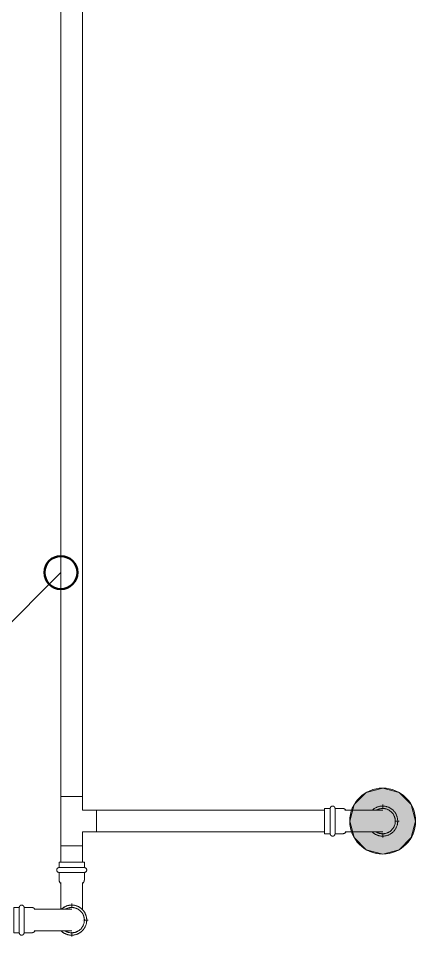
# Model space of a CAD drawing. Header units: inches. Extents: x -3679 to 241, y -496 to 1784.
# Drawn here: x -3156.3 to -3132.2, y 851.7 to 907.4 of the extents above; entities that cross this region are included whole.
import ezdxf

# ---------------------------------------------------------------- set-up
doc = ezdxf.new("R2010")
doc.units = ezdxf.units.IN
doc.header["$MEASUREMENT"] = 0
for name, color, linetype, lineweight in [('A-ANNO-NOTE', 250, 'Continuous', 9), ('G-ANNO-DIMS', 251, 'Continuous', 9), ('P-PIPE', 1, 'Continuous', 9), ('P-PIPE-CNTR', 1, 'Continuous', 9)]:
    doc.layers.add(name, color=color, linetype=linetype, lineweight=lineweight)

# ---------------------------------------------------------------- blocks, each defined once
blk = doc.blocks.new('Victaulic-VicPress316-Elbow 90-45deg Style P568_P571 - Standard-523083-SECOND LEVEL')
at = {"layer": 'P-PIPE'}
for p, q in [((-3178.283, 1233.462), (-3178.283, 1232.568)), ((-3176.968, 1232.571), (-3176.968, 1233.462)), ((-3178.392, 1232.416), (-3178.392, 1231.964)), ((-3177.625, 1231.964), (-3178.392, 1231.964)), ((-3176.859, 1231.964), (-3177.625, 1231.964)), ((-3176.859, 1231.964), (-3176.859, 1232.416)), ((-3178.392, 1231.673), (-3178.392, 1231.335)), ((-3177.625, 1231.673), (-3178.392, 1231.673)), ((-3176.859, 1231.673), (-3177.625, 1231.673)), ((-3176.859, 1231.335), (-3176.859, 1231.673)), ((-3178.392, 1231.335), (-3177.625, 1231.335)), ((-3177.625, 1231.335), (-3176.859, 1231.335))]:
    blk.add_line(p, q, dxfattribs=at)
at = {"layer": 'P-PIPE', "flags": 128}
for points in [[(-3177.625, 1235.767), (-3177.661, 1235.766), (-3177.698, 1235.764), (-3177.734, 1235.76), (-3177.77, 1235.755), (-3177.806, 1235.749), (-3177.842, 1235.741), (-3177.877, 1235.731), (-3177.912, 1235.721), (-3177.946, 1235.708), (-3177.98, 1235.695), (-3178.013, 1235.68), (-3178.046, 1235.664), (-3178.078, 1235.646), (-3178.109, 1235.628), (-3178.14, 1235.608), (-3178.17, 1235.586), (-3178.198, 1235.564), (-3178.226, 1235.54), (-3178.253, 1235.516), (-3178.279, 1235.49), (-3178.304, 1235.464), (-3178.328, 1235.436), (-3178.351, 1235.407), (-3178.372, 1235.378), (-3178.392, 1235.348), (-3178.412, 1235.317), (-3178.429, 1235.285), (-3178.446, 1235.252), (-3178.461, 1235.219), (-3178.475, 1235.185), (-3178.488, 1235.151), (-3178.499, 1235.116), (-3178.508, 1235.081), (-3178.517, 1235.046), (-3178.524, 1235.01), (-3178.529, 1234.974), (-3178.533, 1234.938), (-3178.536, 1234.901), (-3178.537, 1234.865), (-3178.537, 1234.828), (-3178.535, 1234.792), (-3178.532, 1234.755), (-3178.527, 1234.719), (-3178.521, 1234.683), (-3178.513, 1234.648), (-3178.504, 1234.612), (-3178.494, 1234.577), (-3178.482, 1234.543), (-3178.469, 1234.509), (-3178.454, 1234.475), (-3178.438, 1234.442), (-3178.421, 1234.41), (-3178.403, 1234.379), (-3178.383, 1234.348), (-3178.362, 1234.318), (-3178.34, 1234.289), (-3178.317, 1234.261), (-3178.293, 1234.234)], [(-3177.625, 1235.621), (-3177.656, 1235.621), (-3177.686, 1235.619), (-3177.717, 1235.616), (-3177.747, 1235.612), (-3177.777, 1235.606), (-3177.807, 1235.599), (-3177.837, 1235.591), (-3177.866, 1235.582), (-3177.895, 1235.572), (-3177.924, 1235.561), (-3177.951, 1235.548), (-3177.979, 1235.535), (-3178.006, 1235.52), (-3178.032, 1235.504), (-3178.058, 1235.487), (-3178.083, 1235.47), (-3178.107, 1235.451), (-3178.13, 1235.431), (-3178.153, 1235.41), (-3178.175, 1235.389), (-3178.196, 1235.366), (-3178.216, 1235.343), (-3178.235, 1235.319), (-3178.253, 1235.294), (-3178.27, 1235.269), (-3178.286, 1235.243), (-3178.301, 1235.216), (-3178.315, 1235.189), (-3178.328, 1235.161), (-3178.339, 1235.133), (-3178.35, 1235.104), (-3178.359, 1235.075), (-3178.368, 1235.045), (-3178.375, 1235.015), (-3178.38, 1234.985), (-3178.385, 1234.955), (-3178.388, 1234.924), (-3178.391, 1234.894), (-3178.391, 1234.863), (-3178.391, 1234.832), (-3178.39, 1234.802), (-3178.387, 1234.771), (-3178.383, 1234.741), (-3178.378, 1234.711), (-3178.371, 1234.681), (-3178.364, 1234.651), (-3178.355, 1234.622), (-3178.345, 1234.593), (-3178.334, 1234.564), (-3178.322, 1234.536), (-3178.309, 1234.508), (-3178.294, 1234.481), (-3178.283, 1234.461)], [(-3176.968, 1234.223), (-3176.946, 1234.246), (-3176.922, 1234.274), (-3176.899, 1234.302), (-3176.878, 1234.332), (-3176.858, 1234.362), (-3176.838, 1234.393), (-3176.821, 1234.425), (-3176.804, 1234.458), (-3176.789, 1234.491), (-3176.775, 1234.524), (-3176.762, 1234.559), (-3176.751, 1234.593), (-3176.742, 1234.629), (-3176.733, 1234.664), (-3176.726, 1234.7), (-3176.721, 1234.736), (-3176.717, 1234.772), (-3176.714, 1234.809), (-3176.713, 1234.845), (-3176.713, 1234.881), (-3176.715, 1234.918), (-3176.718, 1234.954), (-3176.723, 1234.99), (-3176.729, 1235.026), (-3176.737, 1235.062), (-3176.746, 1235.097), (-3176.756, 1235.132), (-3176.768, 1235.167), (-3176.781, 1235.201), (-3176.796, 1235.234), (-3176.812, 1235.267), (-3176.829, 1235.299), (-3176.847, 1235.331), (-3176.867, 1235.362), (-3176.888, 1235.392), (-3176.91, 1235.421), (-3176.933, 1235.449), (-3176.957, 1235.476), (-3176.983, 1235.502), (-3177.009, 1235.527), (-3177.036, 1235.551), (-3177.065, 1235.574), (-3177.094, 1235.596), (-3177.124, 1235.617), (-3177.155, 1235.636), (-3177.187, 1235.655), (-3177.219, 1235.671), (-3177.252, 1235.687), (-3177.285, 1235.701), (-3177.32, 1235.714), (-3177.354, 1235.726), (-3177.389, 1235.736), (-3177.425, 1235.745), (-3177.46, 1235.752), (-3177.496, 1235.758), (-3177.533, 1235.762), (-3177.569, 1235.765), (-3177.605, 1235.767), (-3177.625, 1235.767)], [(-3176.964, 1234.467), (-3176.949, 1234.494), (-3176.935, 1234.521), (-3176.922, 1234.549), (-3176.911, 1234.577), (-3176.9, 1234.606), (-3176.891, 1234.635), (-3176.882, 1234.665), (-3176.875, 1234.694), (-3176.87, 1234.725), (-3176.865, 1234.755), (-3176.862, 1234.785), (-3176.859, 1234.816), (-3176.859, 1234.847), (-3176.859, 1234.877), (-3176.86, 1234.908), (-3176.863, 1234.938), (-3176.867, 1234.969), (-3176.872, 1234.999), (-3176.879, 1235.029), (-3176.886, 1235.059), (-3176.895, 1235.088), (-3176.905, 1235.117), (-3176.916, 1235.146), (-3176.928, 1235.174), (-3176.941, 1235.201), (-3176.956, 1235.229), (-3176.971, 1235.255), (-3176.988, 1235.281), (-3177.005, 1235.306), (-3177.024, 1235.33), (-3177.043, 1235.354), (-3177.064, 1235.377), (-3177.085, 1235.399), (-3177.107, 1235.42), (-3177.13, 1235.44), (-3177.154, 1235.46), (-3177.179, 1235.478), (-3177.204, 1235.495), (-3177.23, 1235.512), (-3177.256, 1235.527), (-3177.284, 1235.541), (-3177.311, 1235.554), (-3177.34, 1235.566), (-3177.368, 1235.577), (-3177.397, 1235.587), (-3177.427, 1235.595), (-3177.457, 1235.603), (-3177.487, 1235.609), (-3177.517, 1235.614), (-3177.547, 1235.617), (-3177.578, 1235.62), (-3177.608, 1235.621), (-3177.625, 1235.621)], [(-3178.283, 1234.855), (-3178.283, 1234.854), (-3178.283, 1234.85), (-3178.283, 1234.845), (-3178.283, 1234.837), (-3178.283, 1234.827), (-3178.283, 1234.815), (-3178.283, 1234.801), (-3178.283, 1234.784), (-3178.283, 1234.766), (-3178.283, 1234.745), (-3178.283, 1234.722), (-3178.283, 1234.697), (-3178.283, 1234.671), (-3178.283, 1234.642), (-3178.283, 1234.612), (-3178.283, 1234.579), (-3178.283, 1234.545), (-3178.283, 1234.509), (-3178.283, 1234.472), (-3178.283, 1234.432), (-3178.283, 1234.392), (-3178.283, 1234.349), (-3178.283, 1234.306), (-3178.283, 1234.261), (-3178.283, 1234.214), (-3178.283, 1234.167), (-3178.283, 1234.118), (-3178.283, 1234.069), (-3178.283, 1234.018), (-3178.283, 1233.967), (-3178.283, 1233.914), (-3178.283, 1233.861), (-3178.283, 1233.808), (-3178.283, 1233.753), (-3178.283, 1233.699), (-3178.283, 1233.644), (-3178.283, 1233.588), (-3178.283, 1233.533), (-3178.283, 1233.477), (-3178.283, 1233.462)], [(-3176.968, 1233.462), (-3176.968, 1233.518), (-3176.968, 1233.573), (-3176.968, 1233.629), (-3176.968, 1233.684), (-3176.968, 1233.739), (-3176.968, 1233.793), (-3176.968, 1233.847), (-3176.968, 1233.9), (-3176.968, 1233.953), (-3176.968, 1234.004), (-3176.968, 1234.055), (-3176.968, 1234.105), (-3176.968, 1234.154), (-3176.968, 1234.202), (-3176.968, 1234.248), (-3176.968, 1234.294), (-3176.968, 1234.338), (-3176.968, 1234.38), (-3176.968, 1234.422), (-3176.968, 1234.461), (-3176.968, 1234.499), (-3176.968, 1234.535), (-3176.968, 1234.57), (-3176.968, 1234.603), (-3176.968, 1234.634), (-3176.968, 1234.663), (-3176.968, 1234.69), (-3176.968, 1234.716), (-3176.968, 1234.739), (-3176.968, 1234.76), (-3176.968, 1234.779), (-3176.968, 1234.796), (-3176.968, 1234.811), (-3176.968, 1234.824), (-3176.968, 1234.835), (-3176.968, 1234.843), (-3176.968, 1234.849), (-3176.968, 1234.853), (-3176.968, 1234.855), (-3176.968, 1234.855)], [(-3178.392, 1232.416), (-3178.391, 1232.427), (-3178.391, 1232.438), (-3178.39, 1232.448), (-3178.388, 1232.459), (-3178.386, 1232.47), (-3178.384, 1232.481), (-3178.381, 1232.491), (-3178.378, 1232.502), (-3178.374, 1232.512), (-3178.37, 1232.522), (-3178.366, 1232.532), (-3178.361, 1232.542), (-3178.355, 1232.551), (-3178.35, 1232.561), (-3178.344, 1232.57), (-3178.338, 1232.579), (-3178.331, 1232.587), (-3178.324, 1232.596), (-3178.317, 1232.604), (-3178.309, 1232.611), (-3178.301, 1232.619), (-3178.293, 1232.626), (-3178.284, 1232.633), (-3178.283, 1232.634)], [(-3176.968, 1232.634), (-3176.959, 1232.627), (-3176.951, 1232.62), (-3176.943, 1232.613), (-3176.935, 1232.605), (-3176.927, 1232.597), (-3176.92, 1232.589), (-3176.914, 1232.58), (-3176.907, 1232.571), (-3176.901, 1232.562), (-3176.896, 1232.553), (-3176.89, 1232.543), (-3176.885, 1232.534), (-3176.881, 1232.524), (-3176.877, 1232.514), (-3176.873, 1232.503), (-3176.87, 1232.493), (-3176.867, 1232.483), (-3176.864, 1232.472), (-3176.862, 1232.461), (-3176.861, 1232.45), (-3176.86, 1232.44), (-3176.859, 1232.429), (-3176.859, 1232.418), (-3176.859, 1232.416)], [(-3178.392, 1231.673), (-3178.397, 1231.673), (-3178.403, 1231.674), (-3178.409, 1231.674), (-3178.415, 1231.675), (-3178.42, 1231.676), (-3178.426, 1231.678), (-3178.432, 1231.679), (-3178.437, 1231.681), (-3178.443, 1231.683), (-3178.448, 1231.685), (-3178.453, 1231.687), (-3178.459, 1231.69), (-3178.464, 1231.693), (-3178.469, 1231.696), (-3178.474, 1231.699), (-3178.478, 1231.702), (-3178.483, 1231.706), (-3178.487, 1231.709), (-3178.492, 1231.713), (-3178.496, 1231.717), (-3178.5, 1231.722), (-3178.504, 1231.726), (-3178.507, 1231.731), (-3178.511, 1231.735), (-3178.514, 1231.74), (-3178.517, 1231.745), (-3178.52, 1231.75), (-3178.522, 1231.755), (-3178.525, 1231.761), (-3178.527, 1231.766), (-3178.529, 1231.772), (-3178.531, 1231.777), (-3178.532, 1231.783), (-3178.534, 1231.788), (-3178.535, 1231.794), (-3178.536, 1231.8), (-3178.536, 1231.806), (-3178.537, 1231.811), (-3178.537, 1231.817), (-3178.537, 1231.823), (-3178.537, 1231.829), (-3178.536, 1231.835), (-3178.535, 1231.84), (-3178.534, 1231.846), (-3178.533, 1231.852), (-3178.532, 1231.858), (-3178.53, 1231.863), (-3178.528, 1231.869), (-3178.526, 1231.874), (-3178.524, 1231.879), (-3178.521, 1231.885), (-3178.519, 1231.89), (-3178.516, 1231.895), (-3178.512, 1231.9), (-3178.509, 1231.904), (-3178.506, 1231.909), (-3178.502, 1231.914), (-3178.498, 1231.918), (-3178.494, 1231.922), (-3178.49, 1231.926), (-3178.485, 1231.93), (-3178.481, 1231.934), (-3178.476, 1231.937), (-3178.471, 1231.94), (-3178.467, 1231.944), (-3178.461, 1231.946), (-3178.456, 1231.949), (-3178.451, 1231.952), (-3178.446, 1231.954), (-3178.44, 1231.956), (-3178.435, 1231.958), (-3178.429, 1231.959), (-3178.423, 1231.961), (-3178.418, 1231.962), (-3178.412, 1231.963), (-3178.406, 1231.964), (-3178.4, 1231.964), (-3178.395, 1231.964), (-3178.392, 1231.964)], [(-3177.625, 1231.964), (-3177.656, 1231.964), (-3177.686, 1231.964), (-3177.717, 1231.964), (-3177.747, 1231.964), (-3177.777, 1231.964), (-3177.807, 1231.964), (-3177.837, 1231.964), (-3177.866, 1231.964), (-3177.895, 1231.964), (-3177.924, 1231.964), (-3177.951, 1231.964), (-3177.979, 1231.964), (-3178.006, 1231.964), (-3178.032, 1231.964), (-3178.058, 1231.964), (-3178.083, 1231.964), (-3178.107, 1231.964), (-3178.13, 1231.964), (-3178.153, 1231.964), (-3178.175, 1231.964), (-3178.196, 1231.964), (-3178.216, 1231.964), (-3178.235, 1231.964), (-3178.253, 1231.964), (-3178.27, 1231.964), (-3178.286, 1231.964), (-3178.301, 1231.964), (-3178.315, 1231.964), (-3178.328, 1231.964), (-3178.339, 1231.964), (-3178.35, 1231.964), (-3178.359, 1231.964), (-3178.368, 1231.964), (-3178.375, 1231.964), (-3178.38, 1231.964), (-3178.385, 1231.964), (-3178.388, 1231.964), (-3178.391, 1231.964), (-3178.391, 1231.964), (-3178.392, 1231.964)], [(-3178.392, 1231.964), (-3178.391, 1231.964), (-3178.389, 1231.964), (-3178.386, 1231.964), (-3178.382, 1231.964), (-3178.376, 1231.964), (-3178.37, 1231.964), (-3178.362, 1231.964), (-3178.353, 1231.964)], [(-3176.859, 1231.964), (-3176.859, 1231.964), (-3176.861, 1231.964), (-3176.864, 1231.964), (-3176.868, 1231.964), (-3176.874, 1231.964), (-3176.88, 1231.964), (-3176.888, 1231.964), (-3176.897, 1231.964), (-3176.908, 1231.964), (-3176.919, 1231.964), (-3176.932, 1231.964), (-3176.945, 1231.964), (-3176.96, 1231.964), (-3176.976, 1231.964), (-3176.992, 1231.964), (-3177.01, 1231.964), (-3177.029, 1231.964), (-3177.049, 1231.964), (-3177.069, 1231.964), (-3177.091, 1231.964), (-3177.113, 1231.964), (-3177.137, 1231.964), (-3177.161, 1231.964), (-3177.185, 1231.964), (-3177.211, 1231.964), (-3177.237, 1231.964), (-3177.264, 1231.964), (-3177.291, 1231.964), (-3177.319, 1231.964), (-3177.347, 1231.964), (-3177.376, 1231.964), (-3177.405, 1231.964), (-3177.435, 1231.964), (-3177.465, 1231.964), (-3177.495, 1231.964), (-3177.525, 1231.964), (-3177.556, 1231.964), (-3177.586, 1231.964), (-3177.617, 1231.964), (-3177.625, 1231.964)], [(-3176.9, 1231.964), (-3176.891, 1231.964), (-3176.882, 1231.964), (-3176.875, 1231.964), (-3176.87, 1231.964), (-3176.865, 1231.964), (-3176.862, 1231.964), (-3176.859, 1231.964), (-3176.859, 1231.964), (-3176.859, 1231.964)], [(-3176.859, 1231.964), (-3176.853, 1231.964), (-3176.847, 1231.964), (-3176.841, 1231.963), (-3176.835, 1231.962), (-3176.83, 1231.961), (-3176.824, 1231.96), (-3176.818, 1231.959), (-3176.813, 1231.957), (-3176.807, 1231.955), (-3176.802, 1231.953), (-3176.797, 1231.95), (-3176.791, 1231.948), (-3176.786, 1231.945), (-3176.781, 1231.942), (-3176.776, 1231.939), (-3176.772, 1231.936), (-3176.767, 1231.932), (-3176.763, 1231.928), (-3176.758, 1231.924), (-3176.754, 1231.92), (-3176.75, 1231.916), (-3176.746, 1231.912), (-3176.743, 1231.907), (-3176.739, 1231.902), (-3176.736, 1231.897), (-3176.733, 1231.893), (-3176.73, 1231.887), (-3176.728, 1231.882), (-3176.725, 1231.877), (-3176.723, 1231.872), (-3176.721, 1231.866), (-3176.719, 1231.861), (-3176.718, 1231.855), (-3176.716, 1231.849), (-3176.715, 1231.844), (-3176.714, 1231.838), (-3176.714, 1231.832), (-3176.713, 1231.826), (-3176.713, 1231.82), (-3176.713, 1231.815), (-3176.713, 1231.809), (-3176.714, 1231.803), (-3176.715, 1231.797), (-3176.716, 1231.791), (-3176.717, 1231.786), (-3176.718, 1231.78), (-3176.72, 1231.775), (-3176.722, 1231.769), (-3176.724, 1231.764), (-3176.726, 1231.758), (-3176.729, 1231.753), (-3176.731, 1231.748), (-3176.734, 1231.743), (-3176.738, 1231.738), (-3176.741, 1231.733), (-3176.744, 1231.729), (-3176.748, 1231.724), (-3176.752, 1231.72), (-3176.756, 1231.716), (-3176.76, 1231.712), (-3176.765, 1231.708), (-3176.769, 1231.704), (-3176.774, 1231.701), (-3176.779, 1231.697), (-3176.784, 1231.694), (-3176.789, 1231.691), (-3176.794, 1231.689), (-3176.799, 1231.686), (-3176.804, 1231.684), (-3176.81, 1231.682), (-3176.815, 1231.68), (-3176.821, 1231.678), (-3176.827, 1231.677), (-3176.832, 1231.676), (-3176.838, 1231.675), (-3176.844, 1231.674), (-3176.85, 1231.674), (-3176.855, 1231.673), (-3176.859, 1231.673)], [(-3178.35, 1231.673), (-3178.359, 1231.673), (-3178.368, 1231.673), (-3178.375, 1231.673), (-3178.38, 1231.673), (-3178.385, 1231.673), (-3178.388, 1231.673), (-3178.391, 1231.673), (-3178.391, 1231.673), (-3178.392, 1231.673)], [(-3178.392, 1231.673), (-3178.391, 1231.673), (-3178.389, 1231.673), (-3178.386, 1231.673), (-3178.382, 1231.673), (-3178.376, 1231.673), (-3178.37, 1231.673), (-3178.362, 1231.673), (-3178.353, 1231.673), (-3178.342, 1231.673), (-3178.331, 1231.673), (-3178.319, 1231.673), (-3178.305, 1231.673), (-3178.29, 1231.673), (-3178.274, 1231.673), (-3178.258, 1231.673), (-3178.24, 1231.673), (-3178.221, 1231.673), (-3178.201, 1231.673), (-3178.181, 1231.673), (-3178.159, 1231.673), (-3178.137, 1231.673), (-3178.113, 1231.673), (-3178.089, 1231.673), (-3178.065, 1231.673), (-3178.039, 1231.673), (-3178.013, 1231.673), (-3177.986, 1231.673), (-3177.959, 1231.673), (-3177.931, 1231.673), (-3177.903, 1231.673), (-3177.874, 1231.673), (-3177.845, 1231.673), (-3177.815, 1231.673), (-3177.785, 1231.673), (-3177.755, 1231.673), (-3177.725, 1231.673), (-3177.695, 1231.673), (-3177.664, 1231.673), (-3177.633, 1231.673), (-3177.625, 1231.673)], [(-3177.625, 1231.673), (-3177.594, 1231.673), (-3177.564, 1231.673), (-3177.533, 1231.673), (-3177.503, 1231.673), (-3177.473, 1231.673), (-3177.443, 1231.673), (-3177.413, 1231.673), (-3177.384, 1231.673), (-3177.355, 1231.673), (-3177.327, 1231.673), (-3177.299, 1231.673), (-3177.271, 1231.673), (-3177.244, 1231.673), (-3177.218, 1231.673), (-3177.192, 1231.673), (-3177.167, 1231.673), (-3177.143, 1231.673), (-3177.12, 1231.673), (-3177.097, 1231.673), (-3177.075, 1231.673), (-3177.054, 1231.673), (-3177.034, 1231.673), (-3177.015, 1231.673), (-3176.997, 1231.673), (-3176.98, 1231.673), (-3176.964, 1231.673), (-3176.949, 1231.673), (-3176.935, 1231.673), (-3176.922, 1231.673), (-3176.911, 1231.673), (-3176.9, 1231.673), (-3176.891, 1231.673), (-3176.882, 1231.673), (-3176.875, 1231.673), (-3176.87, 1231.673), (-3176.865, 1231.673), (-3176.862, 1231.673), (-3176.859, 1231.673), (-3176.859, 1231.673), (-3176.859, 1231.673)], [(-3176.859, 1231.673), (-3176.859, 1231.673), (-3176.861, 1231.673), (-3176.864, 1231.673), (-3176.868, 1231.673), (-3176.874, 1231.673), (-3176.88, 1231.673), (-3176.888, 1231.673), (-3176.897, 1231.673)]]:
    blk.add_lwpolyline(points, dxfattribs=at)
blk = doc.blocks.new('Victaulic-VicPress316-Elbow 90-45deg Style P568_P571 - Standard-V67-SECOND LEVEL')
at = {"layer": 'P-PIPE'}
for p, q in [((-3153.853, 856.23), (-3153.853, 855.891)), ((-3153.086, 856.23), (-3153.853, 856.23)), ((-3153.853, 855.891), (-3153.086, 855.891)), ((-3152.32, 856.23), (-3153.086, 856.23)), ((-3153.086, 855.891), (-3152.32, 855.891)), ((-3152.32, 855.891), (-3152.32, 856.23)), ((-3153.853, 855.6), (-3153.853, 855.149)), ((-3153.853, 855.6), (-3153.086, 855.6)), ((-3153.086, 855.6), (-3152.32, 855.6)), ((-3152.32, 855.149), (-3152.32, 855.6)), ((-3153.744, 854.994), (-3153.744, 854.103)), ((-3152.429, 854.103), (-3152.429, 854.996))]:
    blk.add_line(p, q, dxfattribs=at)
at = {"layer": 'P-PIPE', "flags": 128}
for points in [[(-3153.853, 855.6), (-3153.859, 855.6), (-3153.864, 855.6), (-3153.87, 855.601), (-3153.876, 855.602), (-3153.882, 855.603), (-3153.887, 855.604), (-3153.893, 855.606), (-3153.899, 855.607), (-3153.904, 855.609), (-3153.909, 855.612), (-3153.915, 855.614), (-3153.92, 855.616), (-3153.925, 855.619), (-3153.93, 855.622), (-3153.935, 855.625), (-3153.94, 855.629), (-3153.944, 855.632), (-3153.949, 855.636), (-3153.953, 855.64), (-3153.957, 855.644), (-3153.961, 855.648), (-3153.965, 855.653), (-3153.968, 855.657), (-3153.972, 855.662), (-3153.975, 855.667), (-3153.978, 855.672), (-3153.981, 855.677), (-3153.984, 855.682), (-3153.986, 855.687), (-3153.988, 855.693), (-3153.99, 855.698), (-3153.992, 855.704), (-3153.994, 855.709), (-3153.995, 855.715), (-3153.996, 855.721), (-3153.997, 855.727), (-3153.998, 855.732), (-3153.998, 855.738), (-3153.998, 855.744), (-3153.998, 855.75), (-3153.998, 855.756), (-3153.997, 855.761), (-3153.997, 855.767), (-3153.996, 855.773), (-3153.994, 855.779), (-3153.993, 855.784), (-3153.991, 855.79), (-3153.989, 855.795), (-3153.987, 855.801), (-3153.985, 855.806), (-3153.983, 855.811), (-3153.98, 855.816), (-3153.977, 855.821), (-3153.974, 855.826), (-3153.97, 855.831), (-3153.967, 855.836), (-3153.963, 855.84), (-3153.959, 855.845), (-3153.955, 855.849), (-3153.951, 855.853), (-3153.947, 855.857), (-3153.942, 855.86), (-3153.937, 855.864), (-3153.933, 855.867), (-3153.928, 855.87), (-3153.923, 855.873), (-3153.918, 855.876), (-3153.912, 855.878), (-3153.907, 855.881), (-3153.901, 855.883), (-3153.896, 855.884), (-3153.89, 855.886), (-3153.885, 855.887), (-3153.879, 855.889), (-3153.873, 855.89), (-3153.867, 855.89), (-3153.862, 855.891), (-3153.856, 855.891), (-3153.853, 855.891)], [(-3153.086, 855.891), (-3153.117, 855.891), (-3153.147, 855.891), (-3153.178, 855.891), (-3153.208, 855.891), (-3153.239, 855.891), (-3153.268, 855.891), (-3153.298, 855.891), (-3153.327, 855.891), (-3153.356, 855.891), (-3153.385, 855.891), (-3153.413, 855.891), (-3153.44, 855.891), (-3153.467, 855.891), (-3153.493, 855.891), (-3153.519, 855.891), (-3153.544, 855.891), (-3153.568, 855.891), (-3153.592, 855.891), (-3153.614, 855.891), (-3153.636, 855.891), (-3153.657, 855.891), (-3153.677, 855.891), (-3153.696, 855.891), (-3153.714, 855.891), (-3153.731, 855.891), (-3153.747, 855.891), (-3153.762, 855.891), (-3153.776, 855.891), (-3153.789, 855.891), (-3153.801, 855.891), (-3153.811, 855.891), (-3153.821, 855.891), (-3153.829, 855.891), (-3153.836, 855.891), (-3153.842, 855.891), (-3153.846, 855.891), (-3153.85, 855.891), (-3153.852, 855.891), (-3153.853, 855.891), (-3153.853, 855.891)], [(-3153.853, 855.891), (-3153.852, 855.891), (-3153.85, 855.891), (-3153.847, 855.891), (-3153.843, 855.891), (-3153.837, 855.891), (-3153.831, 855.891), (-3153.823, 855.891), (-3153.814, 855.891)], [(-3152.32, 855.891), (-3152.32, 855.891), (-3152.322, 855.891), (-3152.325, 855.891), (-3152.33, 855.891), (-3152.335, 855.891), (-3152.342, 855.891), (-3152.35, 855.891), (-3152.359, 855.891), (-3152.369, 855.891), (-3152.38, 855.891), (-3152.393, 855.891), (-3152.406, 855.891), (-3152.421, 855.891), (-3152.437, 855.891), (-3152.454, 855.891), (-3152.471, 855.891), (-3152.49, 855.891), (-3152.51, 855.891), (-3152.531, 855.891), (-3152.552, 855.891), (-3152.575, 855.891), (-3152.598, 855.891), (-3152.622, 855.891), (-3152.647, 855.891), (-3152.672, 855.891), (-3152.698, 855.891), (-3152.725, 855.891), (-3152.752, 855.891), (-3152.78, 855.891), (-3152.808, 855.891), (-3152.837, 855.891), (-3152.866, 855.891), (-3152.896, 855.891), (-3152.926, 855.891), (-3152.956, 855.891), (-3152.986, 855.891), (-3153.017, 855.891), (-3153.047, 855.891), (-3153.078, 855.891), (-3153.086, 855.891)], [(-3152.361, 855.891), (-3152.352, 855.891), (-3152.344, 855.891), (-3152.337, 855.891), (-3152.331, 855.891), (-3152.326, 855.891), (-3152.323, 855.891), (-3152.321, 855.891), (-3152.32, 855.891), (-3152.32, 855.891)], [(-3152.32, 855.891), (-3152.314, 855.891), (-3152.308, 855.891), (-3152.302, 855.89), (-3152.297, 855.889), (-3152.291, 855.888), (-3152.285, 855.887), (-3152.28, 855.885), (-3152.274, 855.884), (-3152.268, 855.882), (-3152.263, 855.88), (-3152.258, 855.877), (-3152.253, 855.875), (-3152.247, 855.872), (-3152.242, 855.869), (-3152.238, 855.866), (-3152.233, 855.862), (-3152.228, 855.859), (-3152.224, 855.855), (-3152.219, 855.851), (-3152.215, 855.847), (-3152.211, 855.843), (-3152.208, 855.838), (-3152.204, 855.834), (-3152.201, 855.829), (-3152.197, 855.824), (-3152.194, 855.819), (-3152.191, 855.814), (-3152.189, 855.809), (-3152.186, 855.804), (-3152.184, 855.798), (-3152.182, 855.793), (-3152.18, 855.787), (-3152.179, 855.782), (-3152.177, 855.776), (-3152.176, 855.77), (-3152.175, 855.765), (-3152.175, 855.759), (-3152.174, 855.753), (-3152.174, 855.747), (-3152.174, 855.741), (-3152.175, 855.735), (-3152.175, 855.73), (-3152.176, 855.724), (-3152.177, 855.718), (-3152.178, 855.712), (-3152.179, 855.707), (-3152.181, 855.701), (-3152.183, 855.696), (-3152.185, 855.69), (-3152.187, 855.685), (-3152.19, 855.68), (-3152.193, 855.675), (-3152.196, 855.67), (-3152.199, 855.665), (-3152.202, 855.66), (-3152.206, 855.655), (-3152.209, 855.651), (-3152.213, 855.646), (-3152.217, 855.642), (-3152.221, 855.638), (-3152.226, 855.634), (-3152.23, 855.631), (-3152.235, 855.627), (-3152.24, 855.624), (-3152.245, 855.621), (-3152.25, 855.618), (-3152.255, 855.615), (-3152.26, 855.613), (-3152.266, 855.61), (-3152.271, 855.608), (-3152.277, 855.607), (-3152.282, 855.605), (-3152.288, 855.604), (-3152.293, 855.602), (-3152.299, 855.601), (-3152.305, 855.601), (-3152.311, 855.6), (-3152.317, 855.6), (-3152.32, 855.6)], [(-3153.811, 855.6), (-3153.821, 855.6), (-3153.829, 855.6), (-3153.836, 855.6), (-3153.842, 855.6), (-3153.846, 855.6), (-3153.85, 855.6), (-3153.852, 855.6), (-3153.853, 855.6), (-3153.853, 855.6)], [(-3153.853, 855.6), (-3153.852, 855.6), (-3153.85, 855.6), (-3153.847, 855.6), (-3153.843, 855.6), (-3153.837, 855.6), (-3153.831, 855.6), (-3153.823, 855.6), (-3153.814, 855.6), (-3153.804, 855.6), (-3153.792, 855.6), (-3153.78, 855.6), (-3153.766, 855.6), (-3153.751, 855.6), (-3153.736, 855.6), (-3153.719, 855.6), (-3153.701, 855.6), (-3153.682, 855.6), (-3153.662, 855.6), (-3153.642, 855.6), (-3153.62, 855.6), (-3153.598, 855.6), (-3153.575, 855.6), (-3153.551, 855.6), (-3153.526, 855.6), (-3153.5, 855.6), (-3153.474, 855.6), (-3153.448, 855.6), (-3153.42, 855.6), (-3153.392, 855.6), (-3153.364, 855.6), (-3153.335, 855.6), (-3153.306, 855.6), (-3153.276, 855.6), (-3153.247, 855.6), (-3153.217, 855.6), (-3153.186, 855.6), (-3153.156, 855.6), (-3153.125, 855.6), (-3153.095, 855.6), (-3153.086, 855.6)], [(-3153.086, 855.6), (-3153.056, 855.6), (-3153.025, 855.6), (-3152.994, 855.6), (-3152.964, 855.6), (-3152.934, 855.6), (-3152.904, 855.6), (-3152.874, 855.6), (-3152.845, 855.6), (-3152.816, 855.6), (-3152.788, 855.6), (-3152.76, 855.6), (-3152.732, 855.6), (-3152.705, 855.6), (-3152.679, 855.6), (-3152.653, 855.6), (-3152.628, 855.6), (-3152.604, 855.6), (-3152.581, 855.6), (-3152.558, 855.6), (-3152.536, 855.6), (-3152.515, 855.6), (-3152.495, 855.6), (-3152.476, 855.6), (-3152.458, 855.6), (-3152.441, 855.6), (-3152.425, 855.6), (-3152.41, 855.6), (-3152.396, 855.6), (-3152.384, 855.6), (-3152.372, 855.6), (-3152.361, 855.6), (-3152.352, 855.6), (-3152.344, 855.6), (-3152.337, 855.6), (-3152.331, 855.6), (-3152.326, 855.6), (-3152.323, 855.6), (-3152.321, 855.6), (-3152.32, 855.6), (-3152.32, 855.6)], [(-3152.32, 855.6), (-3152.32, 855.6), (-3152.322, 855.6), (-3152.325, 855.6), (-3152.33, 855.6), (-3152.335, 855.6), (-3152.342, 855.6), (-3152.35, 855.6), (-3152.359, 855.6)], [(-3153.744, 854.931), (-3153.752, 854.937), (-3153.761, 854.944), (-3153.769, 854.952), (-3153.776, 854.959), (-3153.784, 854.967), (-3153.791, 854.976), (-3153.798, 854.984), (-3153.804, 854.993), (-3153.81, 855.002), (-3153.816, 855.011), (-3153.821, 855.021), (-3153.826, 855.031), (-3153.83, 855.041), (-3153.835, 855.051), (-3153.838, 855.061), (-3153.842, 855.071), (-3153.844, 855.082), (-3153.847, 855.092), (-3153.849, 855.103), (-3153.851, 855.114), (-3153.852, 855.125), (-3153.852, 855.136), (-3153.853, 855.147), (-3153.853, 855.149)], [(-3152.32, 855.149), (-3152.32, 855.138), (-3152.321, 855.127), (-3152.322, 855.116), (-3152.323, 855.105), (-3152.325, 855.094), (-3152.328, 855.084), (-3152.33, 855.073), (-3152.334, 855.063), (-3152.337, 855.053), (-3152.341, 855.042), (-3152.346, 855.032), (-3152.351, 855.023), (-3152.356, 855.013), (-3152.361, 855.004), (-3152.367, 854.995), (-3152.374, 854.986), (-3152.38, 854.977), (-3152.387, 854.969), (-3152.395, 854.961), (-3152.402, 854.953), (-3152.41, 854.946), (-3152.419, 854.939), (-3152.427, 854.932), (-3152.429, 854.931)], [(-3153.744, 853.367), (-3153.744, 853.397), (-3153.744, 853.446), (-3153.744, 853.496), (-3153.744, 853.546), (-3153.744, 853.598), (-3153.744, 853.65), (-3153.744, 853.703), (-3153.744, 853.757), (-3153.744, 853.811), (-3153.744, 853.866), (-3153.744, 853.921), (-3153.744, 853.976), (-3153.744, 854.032), (-3153.744, 854.087), (-3153.744, 854.103)], [(-3152.429, 854.103), (-3152.429, 854.047), (-3152.429, 853.991), (-3152.429, 853.936), (-3152.429, 853.881), (-3152.429, 853.826), (-3152.429, 853.771), (-3152.429, 853.718), (-3152.429, 853.664), (-3152.429, 853.612), (-3152.429, 853.56), (-3152.429, 853.509), (-3152.429, 853.459), (-3152.429, 853.41), (-3152.429, 853.363), (-3152.429, 853.339)], [(-3153.086, 853.622), (-3153.123, 853.621), (-3153.159, 853.619), (-3153.195, 853.615), (-3153.232, 853.61), (-3153.267, 853.603), (-3153.303, 853.595), (-3153.338, 853.586), (-3153.373, 853.575), (-3153.408, 853.563), (-3153.441, 853.55), (-3153.475, 853.535), (-3153.507, 853.518), (-3153.539, 853.501), (-3153.571, 853.482), (-3153.601, 853.462), (-3153.631, 853.441), (-3153.66, 853.419), (-3153.688, 853.395), (-3153.715, 853.371)], [(-3152.236, 852.379), (-3152.224, 852.413), (-3152.213, 852.448), (-3152.203, 852.483), (-3152.194, 852.519), (-3152.188, 852.555), (-3152.182, 852.591), (-3152.178, 852.627), (-3152.175, 852.663), (-3152.174, 852.7), (-3152.175, 852.736), (-3152.176, 852.773), (-3152.18, 852.809), (-3152.184, 852.845), (-3152.191, 852.881), (-3152.198, 852.917), (-3152.207, 852.952), (-3152.217, 852.987), (-3152.229, 853.022), (-3152.242, 853.056), (-3152.257, 853.089), (-3152.273, 853.122), (-3152.29, 853.154), (-3152.308, 853.186), (-3152.328, 853.216), (-3152.349, 853.246), (-3152.371, 853.275), (-3152.394, 853.303), (-3152.418, 853.331), (-3152.444, 853.357), (-3152.47, 853.382), (-3152.498, 853.406), (-3152.526, 853.429), (-3152.555, 853.451), (-3152.585, 853.472), (-3152.616, 853.491), (-3152.648, 853.509), (-3152.68, 853.526), (-3152.713, 853.542), (-3152.747, 853.556), (-3152.781, 853.569), (-3152.815, 853.58), (-3152.85, 853.591), (-3152.886, 853.599), (-3152.922, 853.607), (-3152.958, 853.612), (-3152.994, 853.617), (-3153.03, 853.62), (-3153.067, 853.621), (-3153.086, 853.622)], [(-3152.429, 852.711), (-3152.429, 852.71), (-3152.429, 852.71)], [(-3153.718, 852.052), (-3153.702, 852.037), (-3153.675, 852.013), (-3153.647, 851.99), (-3153.617, 851.968), (-3153.587, 851.947), (-3153.556, 851.928), (-3153.525, 851.91), (-3153.492, 851.893), (-3153.459, 851.877), (-3153.426, 851.863), (-3153.392, 851.85), (-3153.357, 851.839), (-3153.322, 851.829), (-3153.287, 851.82), (-3153.251, 851.813), (-3153.215, 851.807), (-3153.179, 851.802), (-3153.142, 851.799), (-3153.106, 851.798), (-3153.086, 851.798)], [(-3153.086, 851.798), (-3153.05, 851.798), (-3153.013, 851.8), (-3152.977, 851.804), (-3152.941, 851.809), (-3152.905, 851.816), (-3152.869, 851.824), (-3152.834, 851.833), (-3152.799, 851.844), (-3152.765, 851.856), (-3152.731, 851.87), (-3152.698, 851.884), (-3152.665, 851.901), (-3152.633, 851.918), (-3152.602, 851.937), (-3152.571, 851.957), (-3152.542, 851.978), (-3152.513, 852), (-3152.485, 852.024), (-3152.458, 852.048), (-3152.432, 852.074), (-3152.407, 852.101), (-3152.383, 852.128), (-3152.361, 852.157), (-3152.339, 852.186), (-3152.319, 852.217), (-3152.3, 852.248), (-3152.282, 852.28), (-3152.265, 852.312), (-3152.25, 852.345), (-3152.241, 852.367)]]:
    blk.add_lwpolyline(points, dxfattribs=at)
blk = doc.blocks.new('Victaulic-VicPress316-Elbow 90-45deg Style P568_P571 - Standard-V2-SECOND LEVEL')
at = {"layer": 'P-PIPE'}
for p, q in [((-3203.704, 731.097), (-3203.704, 730.203)), ((-3202.389, 730.206), (-3202.389, 731.097)), ((-3203.813, 730.051), (-3203.813, 729.6)), ((-3202.28, 729.6), (-3202.28, 730.051)), ((-3203.046, 729.6), (-3203.813, 729.6)), ((-3202.28, 729.6), (-3203.046, 729.6)), ((-3203.813, 729.309), (-3203.813, 728.97)), ((-3203.046, 729.309), (-3203.813, 729.309)), ((-3203.813, 728.97), (-3203.046, 728.97)), ((-3202.28, 729.309), (-3203.046, 729.309)), ((-3203.046, 728.97), (-3202.28, 728.97)), ((-3202.28, 728.97), (-3202.28, 729.309))]:
    blk.add_line(p, q, dxfattribs=at)
at = {"layer": 'P-PIPE', "flags": 128}
for points in [[(-3203.046, 733.402), (-3203.083, 733.401), (-3203.119, 733.399), (-3203.155, 733.395), (-3203.191, 733.39), (-3203.227, 733.384), (-3203.263, 733.376), (-3203.298, 733.366), (-3203.333, 733.356), (-3203.367, 733.344), (-3203.401, 733.33), (-3203.434, 733.315), (-3203.467, 733.299), (-3203.499, 733.281), (-3203.53, 733.263), (-3203.561, 733.243), (-3203.591, 733.222), (-3203.619, 733.199), (-3203.647, 733.176), (-3203.674, 733.151), (-3203.7, 733.125), (-3203.725, 733.099), (-3203.749, 733.071), (-3203.772, 733.043), (-3203.793, 733.013), (-3203.813, 732.983), (-3203.833, 732.952), (-3203.85, 732.92), (-3203.867, 732.887), (-3203.882, 732.854), (-3203.896, 732.82), (-3203.909, 732.786), (-3203.92, 732.751), (-3203.93, 732.716), (-3203.938, 732.681), (-3203.945, 732.645), (-3203.95, 732.609), (-3203.954, 732.573), (-3203.957, 732.536), (-3203.958, 732.5), (-3203.958, 732.463), (-3203.956, 732.427), (-3203.953, 732.391), (-3203.948, 732.354), (-3203.942, 732.318), (-3203.934, 732.283), (-3203.925, 732.247), (-3203.915, 732.212), (-3203.903, 732.178), (-3203.89, 732.144), (-3203.875, 732.11), (-3203.859, 732.078), (-3203.842, 732.045), (-3203.824, 732.014), (-3203.804, 731.983), (-3203.783, 731.953), (-3203.761, 731.924), (-3203.738, 731.896), (-3203.714, 731.869)], [(-3202.389, 731.858), (-3202.367, 731.881), (-3202.343, 731.909), (-3202.32, 731.937), (-3202.299, 731.967), (-3202.279, 731.997), (-3202.26, 732.028), (-3202.242, 732.06), (-3202.225, 732.093), (-3202.21, 732.126), (-3202.196, 732.16), (-3202.183, 732.194), (-3202.172, 732.229), (-3202.163, 732.264), (-3202.154, 732.299), (-3202.147, 732.335), (-3202.142, 732.371), (-3202.138, 732.407), (-3202.135, 732.444), (-3202.134, 732.48), (-3202.134, 732.517), (-3202.136, 732.553), (-3202.139, 732.589), (-3202.144, 732.626), (-3202.15, 732.662), (-3202.158, 732.697), (-3202.167, 732.733), (-3202.177, 732.768), (-3202.189, 732.802), (-3202.202, 732.836), (-3202.217, 732.87), (-3202.233, 732.902), (-3202.25, 732.935), (-3202.268, 732.966), (-3202.288, 732.997), (-3202.309, 733.027), (-3202.331, 733.056), (-3202.354, 733.084), (-3202.378, 733.111), (-3202.404, 733.137), (-3202.43, 733.163), (-3202.457, 733.187), (-3202.486, 733.21), (-3202.515, 733.231), (-3202.545, 733.252), (-3202.576, 733.271), (-3202.608, 733.29), (-3202.64, 733.307), (-3202.673, 733.322), (-3202.706, 733.336), (-3202.741, 733.349), (-3202.775, 733.361), (-3202.81, 733.371), (-3202.846, 733.38), (-3202.881, 733.387), (-3202.917, 733.393), (-3202.954, 733.397), (-3202.99, 733.4), (-3203.026, 733.402), (-3203.046, 733.402)], [(-3203.046, 733.257), (-3203.077, 733.256), (-3203.107, 733.254), (-3203.138, 733.251), (-3203.168, 733.247), (-3203.198, 733.241), (-3203.228, 733.235), (-3203.258, 733.227), (-3203.287, 733.218), (-3203.316, 733.207), (-3203.345, 733.196), (-3203.373, 733.183), (-3203.4, 733.17), (-3203.427, 733.155), (-3203.453, 733.139), (-3203.479, 733.123), (-3203.504, 733.105), (-3203.528, 733.086), (-3203.551, 733.066), (-3203.574, 733.046), (-3203.596, 733.024), (-3203.617, 733.002), (-3203.637, 732.978), (-3203.656, 732.954), (-3203.674, 732.93), (-3203.691, 732.904), (-3203.707, 732.878), (-3203.722, 732.851), (-3203.736, 732.824), (-3203.749, 732.796), (-3203.76, 732.768), (-3203.771, 732.739), (-3203.78, 732.71), (-3203.789, 732.68), (-3203.796, 732.65), (-3203.801, 732.62), (-3203.806, 732.59), (-3203.809, 732.559), (-3203.812, 732.529), (-3203.812, 732.498), (-3203.812, 732.468), (-3203.811, 732.437), (-3203.808, 732.406), (-3203.804, 732.376), (-3203.799, 732.346), (-3203.792, 732.316), (-3203.785, 732.286), (-3203.776, 732.257), (-3203.766, 732.228), (-3203.755, 732.199), (-3203.743, 732.171), (-3203.73, 732.143), (-3203.715, 732.116), (-3203.704, 732.096)], [(-3202.385, 732.102), (-3202.37, 732.129), (-3202.356, 732.156), (-3202.343, 732.184), (-3202.332, 732.212), (-3202.321, 732.241), (-3202.312, 732.27), (-3202.304, 732.3), (-3202.297, 732.33), (-3202.291, 732.36), (-3202.286, 732.39), (-3202.283, 732.421), (-3202.281, 732.451), (-3202.28, 732.482), (-3202.28, 732.512), (-3202.281, 732.543), (-3202.284, 732.574), (-3202.288, 732.604), (-3202.293, 732.634), (-3202.3, 732.664), (-3202.307, 732.694), (-3202.316, 732.723), (-3202.326, 732.752), (-3202.337, 732.781), (-3202.349, 732.809), (-3202.362, 732.837), (-3202.377, 732.864), (-3202.392, 732.89), (-3202.409, 732.916), (-3202.426, 732.941), (-3202.445, 732.966), (-3202.464, 732.989), (-3202.485, 733.012), (-3202.506, 733.034), (-3202.528, 733.055), (-3202.551, 733.075), (-3202.575, 733.095), (-3202.6, 733.113), (-3202.625, 733.13), (-3202.651, 733.147), (-3202.677, 733.162), (-3202.705, 733.176), (-3202.732, 733.189), (-3202.761, 733.201), (-3202.789, 733.212), (-3202.818, 733.222), (-3202.848, 733.23), (-3202.878, 733.238), (-3202.908, 733.244), (-3202.938, 733.249), (-3202.968, 733.253), (-3202.999, 733.255), (-3203.029, 733.256), (-3203.046, 733.257)], [(-3203.704, 732.49), (-3203.704, 732.489), (-3203.704, 732.486), (-3203.704, 732.48), (-3203.704, 732.472), (-3203.704, 732.462), (-3203.704, 732.45), (-3203.704, 732.436), (-3203.704, 732.419), (-3203.704, 732.401), (-3203.704, 732.38), (-3203.704, 732.357), (-3203.704, 732.333), (-3203.704, 732.306), (-3203.704, 732.277), (-3203.704, 732.247), (-3203.704, 732.214), (-3203.704, 732.18), (-3203.704, 732.144), (-3203.704, 732.107), (-3203.704, 732.068), (-3203.704, 732.027), (-3203.704, 731.985), (-3203.704, 731.941), (-3203.704, 731.896), (-3203.704, 731.85), (-3203.704, 731.802), (-3203.704, 731.754), (-3203.704, 731.704), (-3203.704, 731.653), (-3203.704, 731.602), (-3203.704, 731.549), (-3203.704, 731.496), (-3203.704, 731.443), (-3203.704, 731.388), (-3203.704, 731.334), (-3203.704, 731.279), (-3203.704, 731.223), (-3203.704, 731.168), (-3203.704, 731.112), (-3203.704, 731.097)], [(-3202.389, 731.097), (-3202.389, 731.153), (-3202.389, 731.208), (-3202.389, 731.264), (-3202.389, 731.319), (-3202.389, 731.374), (-3202.389, 731.428), (-3202.389, 731.482), (-3202.389, 731.535), (-3202.389, 731.588), (-3202.389, 731.639), (-3202.389, 731.69), (-3202.389, 731.74), (-3202.389, 731.789), (-3202.389, 731.837), (-3202.389, 731.884), (-3202.389, 731.929), (-3202.389, 731.973), (-3202.389, 732.016), (-3202.389, 732.057), (-3202.389, 732.096), (-3202.389, 732.134), (-3202.389, 732.171), (-3202.389, 732.205), (-3202.389, 732.238), (-3202.389, 732.269), (-3202.389, 732.298), (-3202.389, 732.326), (-3202.389, 732.351), (-3202.389, 732.374), (-3202.389, 732.395), (-3202.389, 732.414), (-3202.389, 732.432), (-3202.389, 732.446), (-3202.389, 732.459), (-3202.389, 732.47), (-3202.389, 732.478), (-3202.389, 732.484), (-3202.389, 732.488), (-3202.389, 732.49), (-3202.389, 732.49)], [(-3203.813, 730.051), (-3203.812, 730.062), (-3203.812, 730.073), (-3203.811, 730.084), (-3203.809, 730.094), (-3203.807, 730.105), (-3203.805, 730.116), (-3203.802, 730.126), (-3203.799, 730.137), (-3203.795, 730.147), (-3203.791, 730.157), (-3203.787, 730.167), (-3203.782, 730.177), (-3203.777, 730.186), (-3203.771, 730.196), (-3203.765, 730.205), (-3203.759, 730.214), (-3203.752, 730.222), (-3203.745, 730.231), (-3203.738, 730.239), (-3203.73, 730.246), (-3203.722, 730.254), (-3203.714, 730.261), (-3203.705, 730.268), (-3203.704, 730.269)], [(-3202.389, 730.269), (-3202.38, 730.262), (-3202.372, 730.255), (-3202.364, 730.248), (-3202.356, 730.24), (-3202.348, 730.232), (-3202.341, 730.224), (-3202.335, 730.215), (-3202.328, 730.207), (-3202.322, 730.197), (-3202.317, 730.188), (-3202.311, 730.179), (-3202.306, 730.169), (-3202.302, 730.159), (-3202.298, 730.149), (-3202.294, 730.139), (-3202.291, 730.128), (-3202.288, 730.118), (-3202.285, 730.107), (-3202.283, 730.096), (-3202.282, 730.086), (-3202.281, 730.075), (-3202.28, 730.064), (-3202.28, 730.053), (-3202.28, 730.051)], [(-3203.813, 729.309), (-3203.818, 729.309), (-3203.824, 729.309), (-3203.83, 729.31), (-3203.836, 729.31), (-3203.841, 729.311), (-3203.847, 729.313), (-3203.853, 729.314), (-3203.858, 729.316), (-3203.864, 729.318), (-3203.869, 729.32), (-3203.875, 729.322), (-3203.88, 729.325), (-3203.885, 729.328), (-3203.89, 729.331), (-3203.895, 729.334), (-3203.899, 729.337), (-3203.904, 729.341), (-3203.908, 729.345), (-3203.913, 729.349), (-3203.917, 729.353), (-3203.921, 729.357), (-3203.925, 729.361), (-3203.928, 729.366), (-3203.932, 729.371), (-3203.935, 729.375), (-3203.938, 729.38), (-3203.941, 729.385), (-3203.944, 729.391), (-3203.946, 729.396), (-3203.948, 729.401), (-3203.95, 729.407), (-3203.952, 729.412), (-3203.953, 729.418), (-3203.955, 729.424), (-3203.956, 729.429), (-3203.957, 729.435), (-3203.957, 729.441), (-3203.958, 729.447), (-3203.958, 729.452), (-3203.958, 729.458), (-3203.958, 729.464), (-3203.957, 729.47), (-3203.956, 729.476), (-3203.955, 729.481), (-3203.954, 729.487), (-3203.953, 729.493), (-3203.951, 729.498), (-3203.949, 729.504), (-3203.947, 729.509), (-3203.945, 729.515), (-3203.942, 729.52), (-3203.94, 729.525), (-3203.937, 729.53), (-3203.934, 729.535), (-3203.93, 729.54), (-3203.927, 729.544), (-3203.923, 729.549), (-3203.919, 729.553), (-3203.915, 729.557), (-3203.911, 729.561), (-3203.906, 729.565), (-3203.902, 729.569), (-3203.897, 729.572), (-3203.892, 729.576), (-3203.888, 729.579), (-3203.882, 729.582), (-3203.877, 729.584), (-3203.872, 729.587), (-3203.867, 729.589), (-3203.861, 729.591), (-3203.856, 729.593), (-3203.85, 729.595), (-3203.845, 729.596), (-3203.839, 729.597), (-3203.833, 729.598), (-3203.827, 729.599), (-3203.821, 729.599), (-3203.816, 729.599), (-3203.813, 729.6)], [(-3203.046, 729.6), (-3203.077, 729.6), (-3203.107, 729.6), (-3203.138, 729.6), (-3203.168, 729.6), (-3203.198, 729.6), (-3203.228, 729.6), (-3203.258, 729.6), (-3203.287, 729.6), (-3203.316, 729.6), (-3203.345, 729.6), (-3203.373, 729.6), (-3203.4, 729.6), (-3203.427, 729.6), (-3203.453, 729.6), (-3203.479, 729.6), (-3203.504, 729.6), (-3203.528, 729.6), (-3203.551, 729.6), (-3203.574, 729.6), (-3203.596, 729.6), (-3203.617, 729.6), (-3203.637, 729.6), (-3203.656, 729.6), (-3203.674, 729.6), (-3203.691, 729.6), (-3203.707, 729.6), (-3203.722, 729.6), (-3203.736, 729.6), (-3203.749, 729.6), (-3203.76, 729.6), (-3203.771, 729.6), (-3203.78, 729.6), (-3203.789, 729.6), (-3203.796, 729.6), (-3203.801, 729.6), (-3203.806, 729.6), (-3203.809, 729.6), (-3203.812, 729.6), (-3203.812, 729.6), (-3203.813, 729.6)], [(-3203.813, 729.6), (-3203.812, 729.6), (-3203.81, 729.6), (-3203.807, 729.6), (-3203.803, 729.6), (-3203.797, 729.6), (-3203.791, 729.6), (-3203.783, 729.6), (-3203.774, 729.6)], [(-3202.28, 729.6), (-3202.28, 729.6), (-3202.282, 729.6), (-3202.285, 729.6), (-3202.289, 729.6), (-3202.295, 729.6), (-3202.302, 729.6), (-3202.309, 729.6), (-3202.318, 729.6), (-3202.329, 729.6), (-3202.34, 729.6), (-3202.353, 729.6), (-3202.366, 729.6), (-3202.381, 729.6), (-3202.397, 729.6), (-3202.413, 729.6), (-3202.431, 729.6), (-3202.45, 729.6), (-3202.47, 729.6), (-3202.49, 729.6), (-3202.512, 729.6), (-3202.534, 729.6), (-3202.558, 729.6), (-3202.582, 729.6), (-3202.606, 729.6), (-3202.632, 729.6), (-3202.658, 729.6), (-3202.685, 729.6), (-3202.712, 729.6), (-3202.74, 729.6), (-3202.768, 729.6), (-3202.797, 729.6), (-3202.826, 729.6), (-3202.856, 729.6), (-3202.886, 729.6), (-3202.916, 729.6), (-3202.946, 729.6), (-3202.977, 729.6), (-3203.007, 729.6), (-3203.038, 729.6), (-3203.046, 729.6)], [(-3202.321, 729.6), (-3202.312, 729.6), (-3202.304, 729.6), (-3202.297, 729.6), (-3202.291, 729.6), (-3202.286, 729.6), (-3202.283, 729.6), (-3202.281, 729.6), (-3202.28, 729.6), (-3202.28, 729.6)], [(-3202.28, 729.6), (-3202.274, 729.599), (-3202.268, 729.599), (-3202.262, 729.598), (-3202.256, 729.598), (-3202.251, 729.597), (-3202.245, 729.595), (-3202.239, 729.594), (-3202.234, 729.592), (-3202.228, 729.59), (-3202.223, 729.588), (-3202.218, 729.586), (-3202.212, 729.583), (-3202.207, 729.58), (-3202.202, 729.577), (-3202.197, 729.574), (-3202.193, 729.571), (-3202.188, 729.567), (-3202.184, 729.563), (-3202.179, 729.559), (-3202.175, 729.555), (-3202.171, 729.551), (-3202.167, 729.547), (-3202.164, 729.542), (-3202.16, 729.537), (-3202.157, 729.533), (-3202.154, 729.528), (-3202.151, 729.523), (-3202.149, 729.517), (-3202.146, 729.512), (-3202.144, 729.507), (-3202.142, 729.501), (-3202.14, 729.496), (-3202.139, 729.49), (-3202.137, 729.484), (-3202.136, 729.479), (-3202.135, 729.473), (-3202.135, 729.467), (-3202.134, 729.461), (-3202.134, 729.456), (-3202.134, 729.45), (-3202.134, 729.444), (-3202.135, 729.438), (-3202.136, 729.432), (-3202.137, 729.427), (-3202.138, 729.421), (-3202.139, 729.415), (-3202.141, 729.41), (-3202.143, 729.404), (-3202.145, 729.399), (-3202.147, 729.393), (-3202.15, 729.388), (-3202.152, 729.383), (-3202.155, 729.378), (-3202.159, 729.373), (-3202.162, 729.368), (-3202.165, 729.364), (-3202.169, 729.359), (-3202.173, 729.355), (-3202.177, 729.351), (-3202.181, 729.347), (-3202.186, 729.343), (-3202.19, 729.339), (-3202.195, 729.336), (-3202.2, 729.332), (-3202.205, 729.329), (-3202.21, 729.326), (-3202.215, 729.324), (-3202.22, 729.321), (-3202.225, 729.319), (-3202.231, 729.317), (-3202.236, 729.315), (-3202.242, 729.313), (-3202.248, 729.312), (-3202.253, 729.311), (-3202.259, 729.31), (-3202.265, 729.309), (-3202.271, 729.309), (-3202.276, 729.309), (-3202.28, 729.309)], [(-3203.771, 729.309), (-3203.78, 729.309), (-3203.789, 729.309), (-3203.796, 729.309), (-3203.801, 729.309), (-3203.806, 729.309), (-3203.809, 729.309), (-3203.812, 729.309), (-3203.812, 729.309), (-3203.813, 729.309)], [(-3203.813, 729.309), (-3203.812, 729.309), (-3203.81, 729.309), (-3203.807, 729.309), (-3203.803, 729.309), (-3203.797, 729.309), (-3203.791, 729.309), (-3203.783, 729.309), (-3203.774, 729.309), (-3203.763, 729.309), (-3203.752, 729.309), (-3203.74, 729.309), (-3203.726, 729.309), (-3203.711, 729.309), (-3203.695, 729.309), (-3203.679, 729.309), (-3203.661, 729.309), (-3203.642, 729.309), (-3203.622, 729.309), (-3203.602, 729.309), (-3203.58, 729.309), (-3203.558, 729.309), (-3203.534, 729.309), (-3203.51, 729.309), (-3203.486, 729.309), (-3203.46, 729.309), (-3203.434, 729.309), (-3203.407, 729.309), (-3203.38, 729.309), (-3203.352, 729.309), (-3203.324, 729.309), (-3203.295, 729.309), (-3203.266, 729.309), (-3203.236, 729.309), (-3203.206, 729.309), (-3203.176, 729.309), (-3203.146, 729.309), (-3203.116, 729.309), (-3203.085, 729.309), (-3203.054, 729.309), (-3203.046, 729.309)], [(-3203.046, 729.309), (-3203.015, 729.309), (-3202.985, 729.309), (-3202.954, 729.309), (-3202.924, 729.309), (-3202.894, 729.309), (-3202.864, 729.309), (-3202.834, 729.309), (-3202.805, 729.309), (-3202.776, 729.309), (-3202.748, 729.309), (-3202.72, 729.309), (-3202.692, 729.309), (-3202.665, 729.309), (-3202.639, 729.309), (-3202.613, 729.309), (-3202.588, 729.309), (-3202.564, 729.309), (-3202.541, 729.309), (-3202.518, 729.309), (-3202.496, 729.309), (-3202.475, 729.309), (-3202.455, 729.309), (-3202.436, 729.309), (-3202.418, 729.309), (-3202.401, 729.309), (-3202.385, 729.309), (-3202.37, 729.309), (-3202.356, 729.309), (-3202.343, 729.309), (-3202.332, 729.309), (-3202.321, 729.309), (-3202.312, 729.309), (-3202.304, 729.309), (-3202.297, 729.309), (-3202.291, 729.309), (-3202.286, 729.309), (-3202.283, 729.309), (-3202.281, 729.309), (-3202.28, 729.309), (-3202.28, 729.309)], [(-3202.28, 729.309), (-3202.28, 729.309), (-3202.282, 729.309), (-3202.285, 729.309), (-3202.289, 729.309), (-3202.295, 729.309), (-3202.302, 729.309), (-3202.309, 729.309), (-3202.318, 729.309)]]:
    blk.add_lwpolyline(points, dxfattribs=at)

msp = doc.modelspace()

# ---------------------------------------------------------------- hatches: boundary and pattern name
at = {"layer": 'A-ANNO-NOTE'}
h = msp.add_hatch(color=256, dxfattribs=at)
edge = h.paths.add_edge_path(flags=0)
edge.add_arc((-3134.222, 858.71), 2, 0, 360)
msp.add_hatch(color=256, dxfattribs=at).paths.add_polyline_path([(-3134.222, 856.71), (-3133.222, 856.977), (-3132.49, 857.71), (-3132.222, 858.71), (-3132.49, 859.71), (-3133.222, 860.442), (-3134.222, 860.71), (-3135.222, 860.442), (-3135.954, 859.71), (-3136.222, 858.71), (-3135.954, 857.71), (-3135.222, 856.977)], flags=0)

# ---------------------------------------------------------------- linework, layer by layer
for p, q in [((-3135.222, 860.442), (-3135.954, 859.71)), ((-3134.222, 860.71), (-3135.222, 860.442)), ((-3133.222, 860.442), (-3134.222, 860.71)), ((-3132.49, 859.71), (-3133.222, 860.442)), ((-3135.954, 859.71), (-3136.222, 858.71)), ((-3132.222, 858.71), (-3132.49, 859.71)), ((-3136.222, 858.71), (-3135.954, 857.71)), ((-3132.49, 857.71), (-3132.222, 858.71)), ((-3135.954, 857.71), (-3135.222, 856.977)), ((-3133.222, 856.977), (-3132.49, 857.71)), ((-3135.222, 856.977), (-3134.222, 856.71)), ((-3134.222, 856.71), (-3133.222, 856.977))]:
    msp.add_line(p, q, dxfattribs=at)
msp.add_circle((-3134.222, 858.71), 2, dxfattribs=at)
at = {"layer": 'G-ANNO-DIMS'}
msp.add_line((-3153.744, 873.771), (-3159.45, 868.065), dxfattribs=at)
at = {"layer": 'G-ANNO-DIMS', "lineweight": 50}
msp.add_circle((-3153.744, 873.771), 1, dxfattribs=at)
at = {"layer": 'P-PIPE'}
for p, q in [((-3153.744, 962.35), (-3153.744, 860.206)), ((-3152.429, 860.206), (-3152.429, 962.35)), ((-3153.744, 860.206), (-3153.744, 857.213)), ((-3153.744, 860.206), (-3153.721, 860.206)), ((-3152.429, 860.206), (-3153.744, 860.206)), ((-3153.721, 860.206), (-3153.656, 860.206)), ((-3153.656, 860.206), (-3153.551, 860.206)), ((-3153.551, 860.206), (-3153.415, 860.206)), ((-3153.415, 860.206), (-3153.256, 860.206)), ((-3153.256, 860.206), (-3152.916, 860.206)), ((-3152.916, 860.206), (-3152.757, 860.206)), ((-3152.757, 860.206), (-3152.621, 860.206)), ((-3152.621, 860.206), (-3152.517, 860.206)), ((-3152.517, 860.206), (-3152.451, 860.206)), ((-3152.451, 860.206), (-3152.429, 860.206)), ((-3152.429, 859.367), (-3152.429, 860.206)), ((-3151.59, 859.367), (-3152.429, 859.367)), ((-3137.742, 859.367), (-3151.59, 859.367)), ((-3151.59, 858.052), (-3151.59, 859.367)), ((-3151.59, 859.367), (-3151.59, 859.345)), ((-3151.59, 859.345), (-3151.59, 859.279)), ((-3151.59, 859.279), (-3151.59, 859.174)), ((-3151.59, 859.174), (-3151.59, 859.038)), ((-3151.59, 859.038), (-3151.59, 858.88)), ((-3151.59, 858.88), (-3151.59, 858.539)), ((-3152.429, 857.213), (-3152.429, 858.052)), ((-3152.429, 858.052), (-3151.59, 858.052)), ((-3151.59, 858.539), (-3151.59, 858.381)), ((-3151.59, 858.381), (-3151.59, 858.245)), ((-3151.59, 858.245), (-3151.59, 858.14)), ((-3151.59, 858.14), (-3151.59, 858.074)), ((-3151.59, 858.074), (-3151.59, 858.052)), ((-3151.59, 858.052), (-3137.742, 858.052)), ((-3153.744, 857.213), (-3153.744, 856.23)), ((-3153.744, 857.213), (-3152.429, 857.213)), ((-3153.721, 857.213), (-3153.744, 857.213)), ((-3153.656, 857.213), (-3153.721, 857.213)), ((-3153.551, 857.213), (-3153.656, 857.213)), ((-3153.415, 857.213), (-3153.551, 857.213)), ((-3153.256, 857.213), (-3153.415, 857.213)), ((-3152.916, 857.213), (-3153.256, 857.213)), ((-3152.757, 857.213), (-3152.916, 857.213)), ((-3152.621, 857.213), (-3152.757, 857.213)), ((-3152.517, 857.213), (-3152.621, 857.213)), ((-3152.451, 857.213), (-3152.517, 857.213)), ((-3152.429, 857.213), (-3152.451, 857.213)), ((-3152.429, 856.23), (-3152.429, 857.213))]:
    msp.add_line(p, q, dxfattribs=at)
at = {"layer": 'P-PIPE-CNTR'}
for p, q in [((-3134.222, 859.445), (-3134.222, 859.71)), ((-3133.485, 858.71), (-3133.222, 858.71)), ((-3134.222, 857.71), (-3134.222, 857.974)), ((-3153.086, 853.445), (-3153.086, 853.71)), ((-3152.349, 852.71), (-3152.086, 852.71)), ((-3153.086, 851.71), (-3153.086, 851.974))]:
    msp.add_line(p, q, dxfattribs=at)

# ---------------------------------------------------------------- block references
at = {"layer": 'P-PIPE', "rotation": 270}
for name, p in [('Victaulic-VicPress316-Elbow 90-45deg Style P568_P571 - Standard-523083-SECOND LEVEL', (-4369.077, -2318.915)), ('Victaulic-VicPress316-Elbow 90-45deg Style P568_P571 - Standard-V2-SECOND LEVEL', (-3885.576, -2350.337))]:
    msp.add_blockref(name, p, dxfattribs=at)
at = {"layer": 'P-PIPE'}
msp.add_blockref('Victaulic-VicPress316-Elbow 90-45deg Style P568_P571 - Standard-V67-SECOND LEVEL', (0, 0), dxfattribs=at)

doc.saveas('drawing.dxf')
